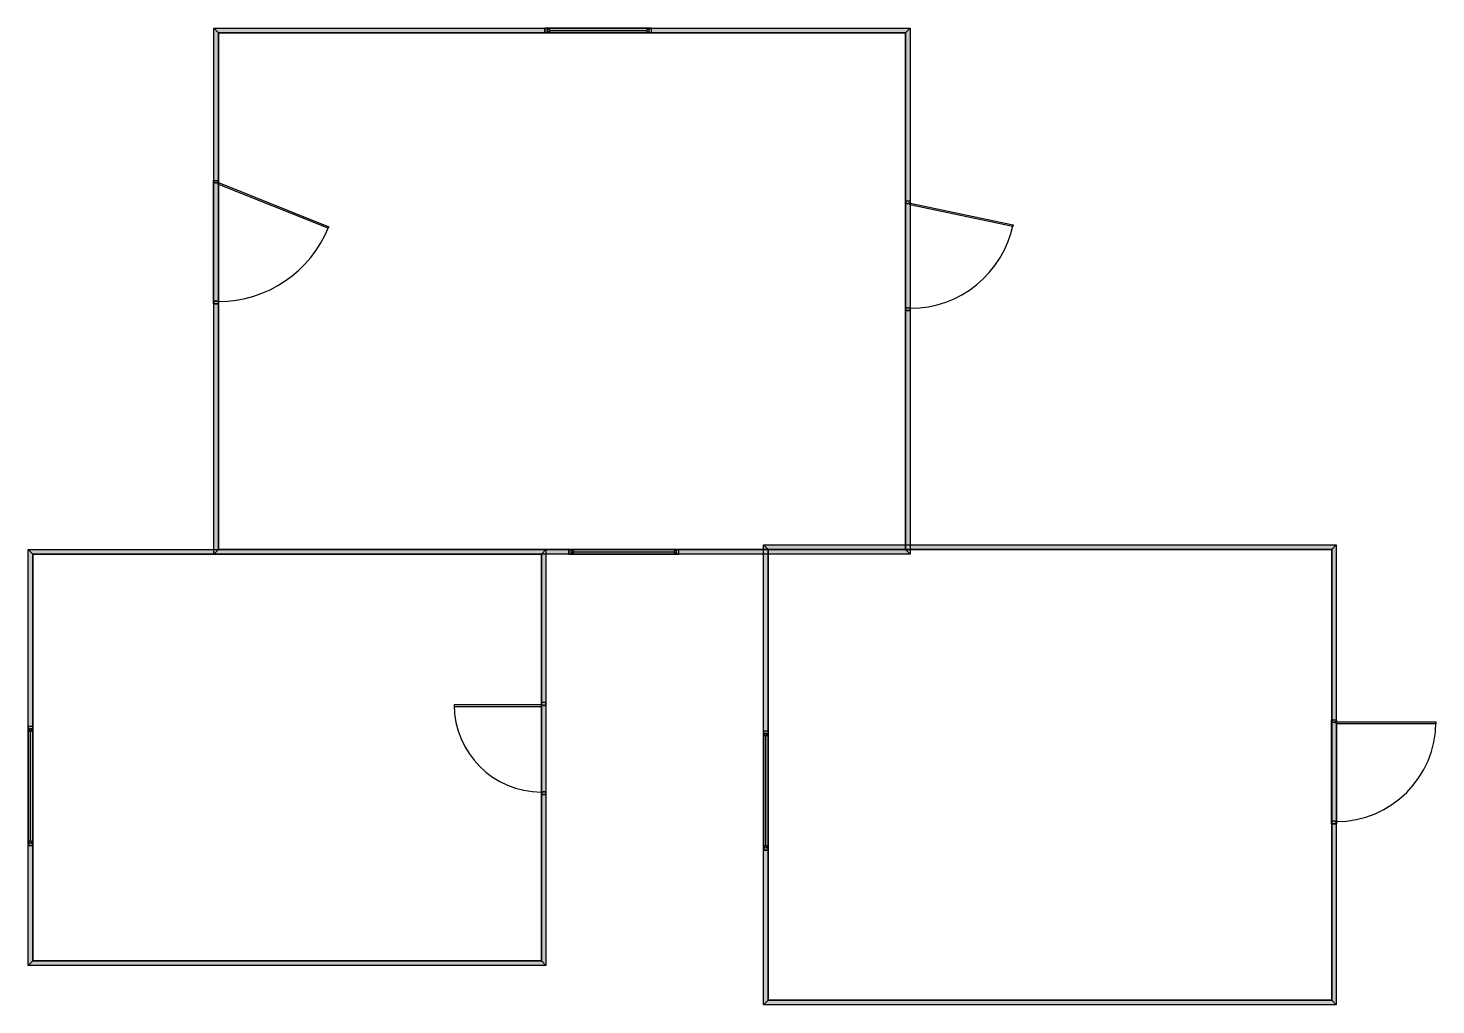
# Model space of a CAD drawing. Extents: x 1 to 104, y 1 to 72.
import ezdxf

# ---------------------------------------------------------------- set-up
doc = ezdxf.new("R2010")
doc.units = 0
doc.header["$MEASUREMENT"] = 0
doc.layers.add('BUILDING_ENVELOPE', color=7, linetype='CONTINUOUS')

msp = doc.modelspace()

# ---------------------------------------------------------------- hatches: boundary and pattern name
at = {"layer": 'BUILDING_ENVELOPE'}
for points in [[(14.92, 72.49), (65.59, 72.49), (65.26, 72.16), (15.26, 72.16)], [(14.92, 34.22), (14.92, 72.49), (15.26, 72.16), (15.26, 34.56)], [(65.59, 72.49), (65.59, 34.22), (65.26, 34.56), (65.26, 72.16)], [(54.92, 34.89), (96.59, 34.89), (96.26, 34.56), (55.26, 34.56)], [(54.92, 1.42), (54.92, 34.89), (55.26, 34.56), (55.26, 1.76)], [(96.59, 34.89), (96.59, 1.42), (96.26, 1.76), (96.26, 34.56)], [(1.42, 34.56), (39.09, 34.56), (38.76, 34.22), (1.76, 34.22)], [(1.42, 4.29), (1.42, 34.56), (1.76, 34.22), (1.76, 4.62)], [(65.59, 34.22), (14.92, 34.22), (15.26, 34.56), (65.26, 34.56)], [(39.09, 34.56), (39.09, 4.29), (38.76, 4.62), (38.76, 34.22)], [(39.09, 4.29), (1.42, 4.29), (1.76, 4.62), (38.76, 4.62)], [(96.59, 1.42), (54.92, 1.42), (55.26, 1.76), (96.26, 1.76)]]:
    msp.add_hatch(color=253, dxfattribs=at).paths.add_polyline_path(points)

# ---------------------------------------------------------------- linework, layer by layer
at = {"layer": 'BUILDING_ENVELOPE', "color": 7, "linetype": 'CONTINUOUS'}
for p, q in [((14.92, 72.49), (65.59, 72.49)), ((14.92, 34.22), (14.92, 72.49)), ((15.26, 72.16), (65.26, 72.16)), ((15.26, 34.56), (15.26, 72.16)), ((39.01, 72.16), (39.01, 72.49)), ((39.01, 72.49), (39.17, 72.49)), ((39.01, 72.16), (39.01, 72.49)), ((39.17, 72.16), (39.01, 72.16)), ((39.17, 72.49), (39.17, 72.41)), ((39.17, 72.24), (39.17, 72.16)), ((39.34, 72.32), (46.42, 72.32)), ((46.76, 72.49), (46.59, 72.49)), ((46.59, 72.49), (46.59, 72.41)), ((46.59, 72.24), (46.59, 72.16)), ((46.59, 72.16), (46.76, 72.16)), ((46.76, 72.16), (46.76, 72.49)), ((46.76, 72.16), (46.76, 72.49)), ((65.26, 72.16), (65.26, 34.56)), ((65.59, 72.49), (65.59, 34.22)), ((14.92, 61.42), (15.26, 61.42)), ((14.92, 61.26), (14.92, 61.42)), ((14.92, 61.42), (15.26, 61.42)), ((15.01, 61.26), (14.92, 61.26)), ((15.01, 61.21), (15.01, 61.26)), ((15.13, 61.21), (15.01, 61.21)), ((15.26, 61.26), (15.13, 61.26)), ((15.13, 61.26), (15.13, 61.21)), ((15.26, 61.42), (15.26, 61.26)), ((65.26, 59.92), (65.59, 59.92)), ((65.26, 59.76), (65.26, 59.92)), ((65.26, 59.92), (65.59, 59.92)), ((65.34, 59.76), (65.26, 59.76)), ((65.34, 59.71), (65.34, 59.76)), ((65.46, 59.71), (65.34, 59.71)), ((65.59, 59.76), (65.46, 59.76)), ((65.46, 59.76), (65.46, 59.71)), ((65.59, 59.92), (65.59, 59.76)), ((15.01, 52.61), (14.92, 52.61)), ((14.92, 52.61), (14.92, 52.44)), ((14.92, 52.44), (15.26, 52.44)), ((14.92, 52.44), (15.26, 52.44)), ((15.13, 52.65), (15.01, 52.65)), ((15.01, 52.65), (15.01, 52.61)), ((15.13, 52.61), (15.13, 52.65)), ((15.26, 52.61), (15.13, 52.61)), ((15.26, 52.44), (15.26, 52.61)), ((65.34, 52.11), (65.26, 52.11)), ((65.26, 52.11), (65.26, 51.94)), ((65.26, 51.94), (65.59, 51.94)), ((65.26, 51.94), (65.59, 51.94)), ((65.46, 52.15), (65.34, 52.15)), ((65.34, 52.15), (65.34, 52.11)), ((65.46, 52.11), (65.46, 52.15)), ((65.59, 52.11), (65.46, 52.11)), ((65.59, 51.94), (65.59, 52.11)), ((54.92, 34.89), (96.59, 34.89)), ((54.92, 1.42), (54.92, 34.89)), ((96.59, 34.89), (96.59, 1.42)), ((1.42, 34.56), (39.09, 34.56)), ((1.42, 4.29), (1.42, 34.56)), ((1.76, 34.22), (38.76, 34.22)), ((1.76, 4.62), (1.76, 34.22)), ((65.59, 34.22), (14.92, 34.22)), ((65.26, 34.56), (15.26, 34.56)), ((38.76, 34.22), (38.76, 4.62)), ((39.09, 34.56), (39.09, 4.29)), ((40.76, 34.22), (40.76, 34.56)), ((40.76, 34.56), (40.92, 34.56)), ((40.76, 34.22), (40.76, 34.56)), ((40.92, 34.22), (40.76, 34.22)), ((40.92, 34.56), (40.92, 34.47)), ((40.92, 34.31), (40.92, 34.22)), ((41.09, 34.39), (48.42, 34.39)), ((48.76, 34.56), (48.59, 34.56)), ((48.59, 34.56), (48.59, 34.47)), ((48.59, 34.31), (48.59, 34.22)), ((48.59, 34.22), (48.76, 34.22)), ((48.76, 34.22), (48.76, 34.56)), ((48.76, 34.22), (48.76, 34.56)), ((55.26, 34.56), (96.26, 34.56)), ((55.26, 1.76), (55.26, 34.56)), ((96.26, 34.56), (96.26, 1.76)), ((39.09, 23.42), (38.76, 23.42)), ((38.76, 23.42), (38.76, 23.26)), ((39.09, 23.42), (38.76, 23.42)), ((38.76, 23.26), (38.88, 23.26)), ((38.88, 23.26), (38.88, 23.21)), ((38.88, 23.21), (39.01, 23.21)), ((39.01, 23.26), (39.09, 23.26)), ((39.01, 23.21), (39.01, 23.26)), ((39.09, 23.26), (39.09, 23.42)), ((1.76, 21.67), (1.42, 21.67)), ((1.42, 21.67), (1.42, 21.51)), ((1.76, 21.67), (1.42, 21.67)), ((1.76, 21.51), (1.76, 21.67)), ((96.26, 22.17), (96.59, 22.17)), ((96.26, 22.01), (96.26, 22.17)), ((96.26, 22.17), (96.59, 22.17)), ((96.34, 22.01), (96.26, 22.01)), ((96.34, 21.96), (96.34, 22.01)), ((96.46, 21.96), (96.34, 21.96)), ((96.59, 22.01), (96.46, 22.01)), ((96.46, 22.01), (96.46, 21.96)), ((96.59, 22.17), (96.59, 22.01)), ((1.42, 21.51), (1.51, 21.51)), ((1.59, 13.36), (1.59, 21.34)), ((1.67, 21.51), (1.76, 21.51)), ((55.26, 21.33), (54.92, 21.33)), ((54.92, 21.33), (54.92, 21.16)), ((55.26, 21.33), (54.92, 21.33)), ((54.92, 21.16), (55.01, 21.16)), ((55.09, 13.01), (55.09, 21)), ((55.17, 21.16), (55.26, 21.16)), ((55.26, 21.16), (55.26, 21.33)), ((38.76, 16.74), (38.76, 16.91)), ((38.76, 16.91), (38.88, 16.91)), ((39.09, 16.74), (38.76, 16.74)), ((39.09, 16.74), (38.76, 16.74)), ((38.88, 16.91), (38.88, 16.95)), ((38.88, 16.95), (39.01, 16.95)), ((39.01, 16.95), (39.01, 16.91)), ((39.01, 16.91), (39.09, 16.91)), ((39.09, 16.91), (39.09, 16.74)), ((96.34, 14.76), (96.26, 14.76)), ((96.26, 14.76), (96.26, 14.59)), ((96.26, 14.59), (96.59, 14.59)), ((96.26, 14.59), (96.59, 14.59)), ((96.46, 14.8), (96.34, 14.8)), ((96.34, 14.8), (96.34, 14.76)), ((96.46, 14.76), (96.46, 14.8)), ((96.59, 14.76), (96.46, 14.76)), ((96.59, 14.59), (96.59, 14.76)), ((1.42, 13.02), (1.42, 13.19)), ((1.42, 13.19), (1.51, 13.19)), ((1.76, 13.02), (1.42, 13.02)), ((1.76, 13.02), (1.42, 13.02)), ((1.67, 13.19), (1.76, 13.19)), ((1.76, 13.19), (1.76, 13.02)), ((54.92, 12.68), (54.92, 12.85)), ((54.92, 12.85), (55.01, 12.85)), ((55.26, 12.68), (54.92, 12.68)), ((55.26, 12.68), (54.92, 12.68)), ((55.17, 12.85), (55.26, 12.85)), ((55.26, 12.85), (55.26, 12.68)), ((39.09, 4.29), (1.42, 4.29)), ((38.76, 4.62), (1.76, 4.62)), ((96.59, 1.42), (54.92, 1.42)), ((96.26, 1.76), (55.26, 1.76))]:
    msp.add_line(p, q, dxfattribs=at)
for points in [[(14.92, 72.49), (65.59, 72.49), (65.26, 72.16), (15.26, 72.16)], [(14.92, 34.22), (14.92, 72.49), (15.26, 72.16), (15.26, 34.56)], [(39.01, 72.15), (46.76, 72.15), (46.76, 72.5), (39.01, 72.5)], [(39.17, 72.41), (39.34, 72.41), (39.34, 72.24), (39.17, 72.24)], [(46.59, 72.41), (46.42, 72.41), (46.42, 72.24), (46.59, 72.24)], [(65.59, 72.49), (65.59, 34.22), (65.26, 34.56), (65.26, 72.16)], [(14.91, 52.44), (14.91, 61.42), (15.26, 61.42), (15.26, 52.44)], [(23.24, 57.93), (15.21, 61.14), (15.26, 61.26), (23.29, 58.05)], [(65.25, 51.94), (65.25, 59.92), (65.6, 59.92), (65.6, 51.94)], [(73.05, 58.07), (65.56, 59.63), (65.59, 59.76), (73.08, 58.19)], [(54.92, 34.89), (96.59, 34.89), (96.26, 34.56), (55.26, 34.56)], [(54.92, 1.42), (54.92, 34.89), (55.26, 34.56), (55.26, 1.76)], [(96.59, 34.89), (96.59, 1.42), (96.26, 1.76), (96.26, 34.56)], [(1.42, 34.56), (39.09, 34.56), (38.76, 34.22), (1.76, 34.22)], [(1.42, 4.29), (1.42, 34.56), (1.76, 34.22), (1.76, 4.62)], [(65.59, 34.22), (14.92, 34.22), (15.26, 34.56), (65.26, 34.56)], [(39.09, 34.56), (39.09, 4.29), (38.76, 4.62), (38.76, 34.22)], [(40.76, 34.21), (48.76, 34.21), (48.76, 34.56), (40.76, 34.56)], [(40.92, 34.47), (41.09, 34.47), (41.09, 34.31), (40.92, 34.31)], [(48.59, 34.47), (48.42, 34.47), (48.42, 34.31), (48.59, 34.31)], [(32.41, 23.13), (38.76, 23.13), (38.76, 23.26), (32.41, 23.26)], [(39.1, 16.74), (39.1, 23.42), (38.75, 23.42), (38.75, 16.74)], [(1.76, 13.02), (1.76, 21.67), (1.41, 21.67), (1.41, 13.02)], [(96.25, 14.59), (96.25, 22.17), (96.6, 22.17), (96.6, 14.59)], [(103.84, 21.88), (96.59, 21.88), (96.59, 22.01), (103.84, 22.01)], [(1.51, 21.51), (1.51, 21.34), (1.67, 21.34), (1.67, 21.51)], [(55.26, 12.68), (55.26, 21.33), (54.91, 21.33), (54.91, 12.68)], [(55.01, 21.16), (55.01, 21), (55.17, 21), (55.17, 21.16)], [(1.51, 13.19), (1.51, 13.36), (1.67, 13.36), (1.67, 13.19)], [(55.01, 12.85), (55.01, 13.01), (55.17, 13.01), (55.17, 12.85)], [(39.09, 4.29), (1.42, 4.29), (1.76, 4.62), (38.76, 4.62)], [(96.59, 1.42), (54.92, 1.42), (55.26, 1.76), (96.26, 1.76)]]:
    msp.add_lwpolyline(points, close=True, dxfattribs=at)
for centre, radius, start, end in [((15.26, 61.26), 8.65, 270, 338.2442), ((65.59, 59.76), 7.65, 270, 348.2203), ((38.76, 23.26), 6.35, 180, 270), ((96.59, 22.01), 7.25, 270, 0)]:
    msp.add_arc(centre, radius, start, end, dxfattribs=at)

doc.saveas('drawing.dxf')
